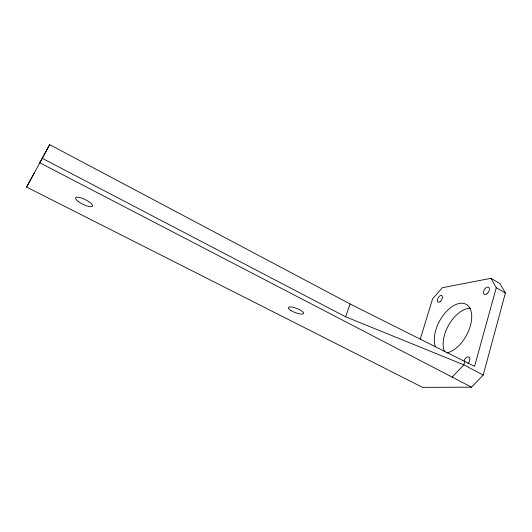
<?xml version="1.0" encoding="UTF-8"?>
<svg xmlns="http://www.w3.org/2000/svg" width="532" height="532" viewBox="0 0 532 532"><rect width="100%" height="100%" fill="white"/><g stroke="black" fill="none" stroke-linecap="round" stroke-linejoin="round"><path stroke-width="0.8" d="M490.976 278.322L496.27 287.706L474.557 366.395L350.076 303.952L49.669 144.651L26.6 187.078L422.528 387.349L471.505 387.17L483.202 375.087L505.4 293.032L499.947 283.589L490.976 278.322L442.405 287.706L432.589 298.864L420.253 339.05M464.842 361.228L463.831 364.826L452.187 377.128M483.202 375.087L463.831 364.826L345.607 316.793L350.076 303.952M49.669 144.651L39.794 162.779L471.505 387.17M26.6 187.078L34.4 172.76M42.221 158.323L345.607 316.793M496.27 287.706L505.4 293.032M444.38 351.413A27.099 15.521 -61.2 0 1 449.46 323.755A27.099 15.521 -61.2 0 1 470.773 308.208M464.064 360.935A4.283 2.547 -62.6 0 1 468.945 357.072A4.283 2.547 -62.6 0 1 468.02 363.516M435.449 346.664A27.232 15.242 -61.2 0 1 450.724 307.582A27.232 15.242 -61.2 0 1 471.618 319.22A27.232 15.242 -61.2 0 1 446.707 352.929M290.572 310.309A8.259 2.201 20.8 0 0 303.493 313.7A8.259 2.201 20.8 0 0 293.83 307.516A8.259 2.201 20.8 0 0 290.572 310.309M486.993 293.731A4.15 2.367 -58.2 0 0 488.768 287.313A4.15 2.367 -58.2 0 0 483.694 291.277A4.15 2.367 -58.2 0 0 486.993 293.731M440.17 301.578A3.797 2.002 -60.2 0 0 441.946 295.659A3.797 2.002 -60.2 0 0 437.53 299.25A3.797 2.002 -60.2 0 0 440.17 301.578M78.237 201.488A9.436 2.613 25.9 0 0 92.408 206.25A9.436 2.613 25.9 0 0 81.522 198.07A9.436 2.613 25.9 0 0 78.237 201.488"/></g></svg>
